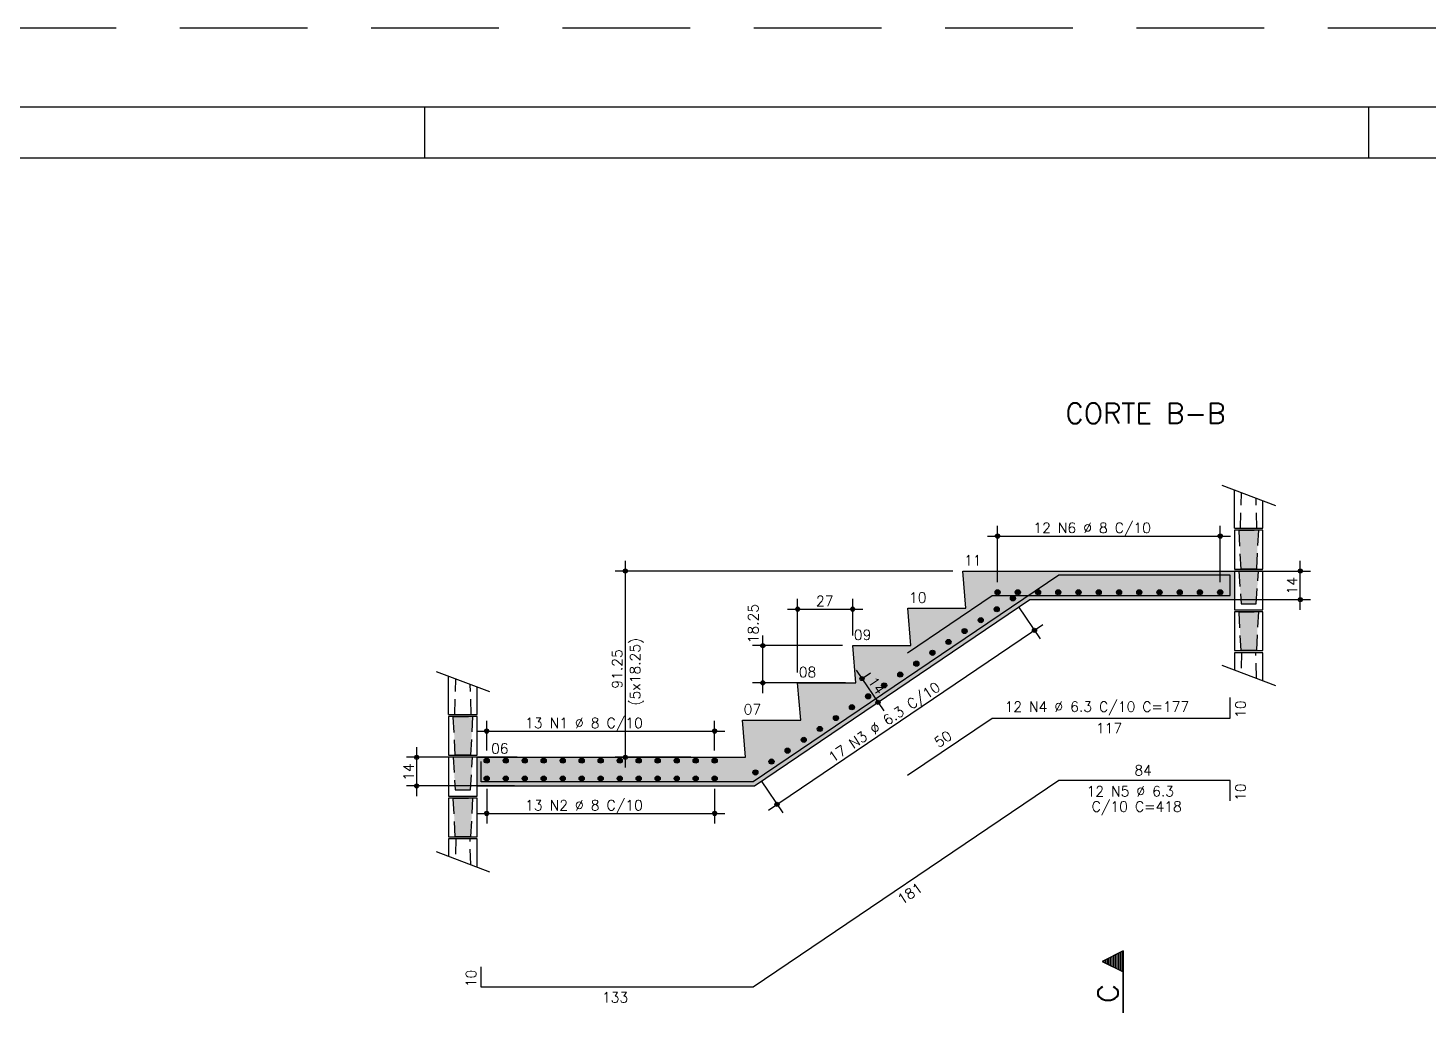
# Model space of a CAD drawing. Extents: x -2 to 86, y -1.5 to 60.9.
# Drawn here: x 39.23 to 66.66, y 41.47 to 60.95 of the extents above; entities that cross this region are included whole.
import ezdxf

# ---------------------------------------------------------------- set-up
doc = ezdxf.new("R2010")
doc.units = 0
doc.header["$MEASUREMENT"] = 0
doc.linetypes.add('ESTILO_TQS_0001', pattern=[0.45, 0.3, -0.15])
doc.linetypes.add('HIDDEN', pattern=[0.375, 0.25, -0.125])
doc.layers.get('0').update_dxf_attribs({"linetype": 'CONTINUOUS'})
doc.layers.get('Defpoints').update_dxf_attribs({"linetype": 'CONTINUOUS'})
for name, color, linetype in [('ARQ_FOLHA', 7, 'CONTINUOUS'), ('PENA_01', 1, 'CONTINUOUS'), ('PENA_02', 2, 'CONTINUOUS'), ('PENA_03', 3, 'CONTINUOUS'), ('PENA_04', 4, 'CONTINUOUS'), ('PENA_05', 5, 'CONTINUOUS'), ('PENA_10', 253, 'CONTINUOUS'), ('PENA_11', 252, 'CONTINUOUS')]:
    doc.layers.add(name, color=color, linetype=linetype)
doc.styles.get("Standard").update_dxf_attribs({"font": 'ROMANS.SHX'})

# ---------------------------------------------------------------- blocks, each defined once
blk = doc.blocks.new('FOLHA A1 - 841 X 594')
at = {"layer": 'ARQ_FOLHA', "color": 1}
for p, q in [((-370, 584), (-370, 594)), ((-185, 584), (-185, 594))]:
    blk.add_line(p, q, dxfattribs=at)
for points in [[(-841, 0), (0, 0), (0, 594), (-841, 594)], [(-816, 10), (-10, 10), (-10, 584), (-816, 584)]]:
    blk.add_lwpolyline(points, close=True, dxfattribs=at)
at = {"layer": 'Defpoints', "color": 8, "linetype": 'HIDDEN', "ltscale": 100}
blk.add_lwpolyline([(-860.5, 609.5), (-860.5, -15.5), (19.5, -15.5), (19.5, 609.5)], close=True, dxfattribs=at)
blk = doc.blocks.new('*U24')
blk.add_blockref('FOLHA A1 - 841 X 594', (0, 0))

msp = doc.modelspace()

# ---------------------------------------------------------------- linework, layer by layer
at = {"layer": 'PENA_01', "linetype": 'Continuous'}
for p, q in [((58.229, 50.093), (58.229, 51.194)), ((62.592, 50.093), (62.592, 51.194)), ((58.029, 50.994), (62.792, 50.994)), ((50.934, 46.458), (50.934, 50.508)), ((64.162, 49.548), (64.162, 50.508)), ((57.35, 50.308), (50.734, 50.308)), ((62.48, 50.308), (64.362, 50.308)), ((54.31, 48.318), (54.31, 49.761)), ((55.39, 49.048), (55.39, 49.761)), ((62.451, 49.748), (64.362, 49.748)), ((54.11, 49.561), (55.59, 49.561)), ((58.641, 49.606), (59.064, 48.981)), ((53.74, 45.624), (59.117, 49.258)), ((55.19, 48.848), (53.428, 48.848)), ((53.628, 47.918), (53.628, 49.048)), ((55.46, 48.366), (55.998, 47.571)), ((55.616, 48.23), (55.738, 48.312)), ((55.25, 48.118), (53.428, 48.118)), ((55.954, 47.783), (56.051, 47.848)), ((48.216, 46.793), (48.216, 47.371)), ((52.684, 46.793), (52.684, 47.371)), ((48.016, 47.171), (52.884, 47.171)), ((48.811, 46.658), (46.646, 46.658)), ((46.846, 45.898), (46.846, 46.858)), ((52.22, 46.658), (50.734, 46.658)), ((48.761, 46.098), (46.646, 46.098)), ((53.595, 46.196), (54.018, 45.57)), ((48.216, 46.043), (48.216, 45.358)), ((52.684, 46.043), (52.684, 45.358)), ((48.016, 45.558), (52.884, 45.558))]:
    msp.add_line(p, q, dxfattribs=at)
for points in [[(62.87, 51.148), (62.87, 51.897)], [(62.87, 51.148), (63.43, 51.148), (63.43, 51.687)], [(63.43, 51.108), (62.87, 51.108), (62.87, 50.348), (63.43, 50.348), (63.43, 51.108)], [(63.43, 50.308), (62.87, 50.308), (62.87, 49.548), (63.43, 49.548), (63.43, 50.308)], [(63.43, 49.508), (62.87, 49.508), (62.87, 48.748), (63.43, 48.748), (63.43, 49.508)], [(63.43, 48.158), (63.43, 48.708), (62.87, 48.708), (62.87, 48.369)], [(47.47, 47.498), (47.47, 48.247)], [(47.47, 47.498), (48.03, 47.498), (48.03, 48.037)], [(48.03, 47.458), (47.47, 47.458), (47.47, 46.698), (48.03, 46.698), (48.03, 47.458)], [(48.03, 46.658), (47.47, 46.658), (47.47, 45.898), (48.03, 45.898), (48.03, 46.658)], [(48.03, 45.858), (47.47, 45.858), (47.47, 45.098), (48.03, 45.098), (48.03, 45.858)], [(48.03, 44.508), (48.03, 45.058), (47.47, 45.058), (47.47, 44.719)]]:
    msp.add_lwpolyline(points, dxfattribs=at)
at = {"layer": 'PENA_02', "linetype": 'Continuous'}
for p, q in [((62.627, 51.989), (63.674, 51.595)), ((47.227, 48.339), (48.274, 47.945)), ((62.627, 48.461), (63.674, 48.067)), ((47.227, 44.811), (48.274, 44.417))]:
    msp.add_line(p, q, dxfattribs=at)
at = {"layer": 'PENA_02', "linetype": 'ESTILO_TQS_0001'}
for points in [[(62.99, 51.148), (63.009, 51.845)], [(62.99, 51.148), (63.31, 51.148), (63.295, 51.738)], [(63.3, 50.348), (63, 50.348), (62.96, 51.108), (63.34, 51.108), (63.3, 50.348)], [(63, 49.668), (63.3, 49.668), (63.34, 50.308), (62.96, 50.308), (63, 49.668)], [(63.3, 48.748), (63, 48.748), (62.96, 49.508), (63.34, 49.508), (63.3, 48.748)], [(63.303, 48.206), (63.29, 48.708), (63.01, 48.708), (63, 48.32)], [(47.59, 47.498), (47.609, 48.195)], [(47.59, 47.498), (47.91, 47.498), (47.895, 48.088)], [(47.9, 46.698), (47.6, 46.698), (47.56, 47.458), (47.94, 47.458), (47.9, 46.698)], [(47.6, 46.018), (47.9, 46.018), (47.94, 46.658), (47.56, 46.658), (47.6, 46.018)], [(47.9, 45.098), (47.6, 45.098), (47.56, 45.858), (47.94, 45.858), (47.9, 45.098)], [(47.903, 44.556), (47.89, 45.058), (47.61, 45.058), (47.6, 44.67)]]:
    msp.add_lwpolyline(points, dxfattribs=at)
at = {"layer": 'PENA_02', "linetype": 'Continuous'}
for centre, radius in [((58.229, 50.994), 0.0416), ((62.592, 50.994), 0.0416), ((58.229, 50.994), 0.0208), ((62.592, 50.994), 0.0208), ((50.934, 50.308), 0.04), ((50.934, 50.308), 0.02), ((64.162, 50.308), 0.04), ((64.162, 50.308), 0.02), ((64.162, 49.748), 0.04), ((64.162, 49.748), 0.02), ((54.31, 49.561), 0.04), ((54.31, 49.561), 0.02), ((55.39, 49.561), 0.04), ((55.39, 49.561), 0.02), ((58.952, 49.146), 0.0416), ((58.952, 49.146), 0.0208), ((53.628, 48.848), 0.04), ((53.628, 48.848), 0.02), ((53.628, 48.118), 0.04), ((53.628, 48.118), 0.02), ((55.572, 48.2), 0.04), ((55.572, 48.2), 0.02), ((55.886, 47.736), 0.04), ((55.886, 47.736), 0.02), ((48.216, 47.171), 0.0416), ((52.684, 47.171), 0.0416), ((48.216, 47.171), 0.0208), ((52.684, 47.171), 0.0208), ((46.846, 46.658), 0.04), ((46.846, 46.658), 0.02), ((50.934, 46.658), 0.04), ((50.934, 46.658), 0.02), ((46.846, 46.098), 0.04), ((46.846, 46.098), 0.02), ((48.216, 45.558), 0.0416), ((48.216, 45.558), 0.0208), ((52.684, 45.558), 0.0416), ((52.684, 45.558), 0.0208), ((53.906, 45.736), 0.0416), ((53.906, 45.736), 0.0208)]:
    msp.add_circle(centre, radius, dxfattribs=at)
at = {"layer": 'PENA_03', "linetype": 'Continuous'}
for p, q in [((57.61, 49.578), (57.55, 50.308)), ((57.55, 50.308), (62.87, 50.308)), ((57.55, 50.308), (57.55, 50.308)), ((62.28, 50.308), (62.28, 50.308)), ((58.229, 49.893), (58.229, 49.893)), ((58.529, 49.772), (58.529, 49.772)), ((62.251, 49.748), (62.251, 49.748)), ((62.592, 49.893), (62.592, 49.893)), ((56.53, 48.848), (56.47, 49.578)), ((56.47, 49.578), (57.61, 49.578)), ((55.45, 48.118), (55.39, 48.848)), ((55.39, 48.848), (56.53, 48.848)), ((55.39, 48.848), (55.39, 48.848)), ((55.39, 48.848), (55.39, 48.848)), ((54.37, 47.388), (54.31, 48.118)), ((54.31, 48.118), (55.45, 48.118)), ((54.31, 48.118), (54.31, 48.118)), ((55.45, 48.118), (55.45, 48.118)), ((55.45, 48.118), (55.45, 48.118)), ((55.788, 47.671), (55.788, 47.671)), ((53.29, 46.658), (53.23, 47.388)), ((53.23, 47.388), (54.37, 47.388)), ((48.03, 46.658), (53.29, 46.658)), ((48.03, 46.098), (48.03, 46.658)), ((48.03, 46.17), (48.03, 46.658)), ((49.011, 46.658), (49.011, 46.658)), ((52.42, 46.658), (52.42, 46.658)), ((48.216, 46.593), (48.216, 46.593)), ((52.684, 46.593), (52.684, 46.593)), ((48.216, 46.243), (48.216, 46.243)), ((48.961, 46.098), (48.961, 46.098)), ((52.684, 46.243), (52.684, 46.243)), ((53.483, 46.361), (53.483, 46.361))]:
    msp.add_line(p, q, dxfattribs=at)
for points in [[(48.03, 46.098), (53.462, 46.098), (58.862, 49.748), (62.87, 49.748)], [(60.691, 42.863), (60.282, 42.658), (60.691, 42.454), (60.691, 42.863)]]:
    msp.add_lwpolyline(points, dxfattribs=at)
for centre in [(58.229, 49.893), (58.625, 49.893), (59.022, 49.893), (59.419, 49.893), (59.815, 49.893), (60.212, 49.893), (60.609, 49.893), (61.005, 49.893), (61.402, 49.893), (61.799, 49.893), (62.195, 49.893), (62.592, 49.893), (58.529, 49.772), (57.898, 49.346), (58.213, 49.559), (57.583, 49.132), (57.267, 48.919), (56.952, 48.706), (56.321, 48.28), (56.637, 48.493), (56.006, 48.067), (55.691, 47.853), (55.06, 47.427), (55.375, 47.64), (54.745, 47.214), (54.429, 47.001), (54.114, 46.788), (48.216, 46.593), (48.589, 46.593), (48.961, 46.593), (49.333, 46.593), (49.706, 46.593), (50.078, 46.593), (50.45, 46.593), (50.823, 46.593), (51.195, 46.593), (51.567, 46.593), (51.94, 46.593), (52.312, 46.593), (52.684, 46.593), (53.483, 46.361), (53.798, 46.575), (48.216, 46.243), (48.589, 46.243), (48.961, 46.243), (49.333, 46.243), (49.706, 46.243), (50.078, 46.243), (50.45, 46.243), (50.823, 46.243), (51.195, 46.243), (51.567, 46.243), (51.94, 46.243), (52.312, 46.243), (52.684, 46.243)]:
    msp.add_circle(centre, 0.05, dxfattribs=at)
for points in [[(58.279, 49.893), (58.237, 49.942), (58.204, 49.936)], [(58.279, 49.893), (58.267, 49.925), (58.237, 49.942)], [(58.675, 49.893), (58.634, 49.942), (58.6, 49.936)], [(58.675, 49.893), (58.664, 49.925), (58.634, 49.942)], [(59.072, 49.893), (59.031, 49.942), (58.997, 49.936)], [(59.072, 49.893), (59.06, 49.925), (59.031, 49.942)], [(59.469, 49.893), (59.427, 49.942), (59.394, 49.936)], [(59.469, 49.893), (59.457, 49.925), (59.427, 49.942)], [(59.865, 49.893), (59.824, 49.942), (59.79, 49.936)], [(59.865, 49.893), (59.854, 49.925), (59.824, 49.942)], [(60.262, 49.893), (60.221, 49.942), (60.187, 49.936)], [(60.262, 49.893), (60.25, 49.925), (60.221, 49.942)], [(60.659, 49.893), (60.617, 49.942), (60.584, 49.936)], [(60.659, 49.893), (60.647, 49.925), (60.617, 49.942)], [(61.055, 49.893), (61.014, 49.942), (60.98, 49.936)], [(61.055, 49.893), (61.044, 49.925), (61.014, 49.942)], [(61.452, 49.893), (61.411, 49.942), (61.377, 49.936)], [(61.452, 49.893), (61.44, 49.925), (61.411, 49.942)], [(61.849, 49.893), (61.807, 49.942), (61.774, 49.936)], [(61.849, 49.893), (61.837, 49.925), (61.807, 49.942)], [(62.245, 49.893), (62.204, 49.942), (62.17, 49.936)], [(62.245, 49.893), (62.234, 49.925), (62.204, 49.942)], [(62.642, 49.893), (62.601, 49.942), (62.567, 49.936)], [(62.642, 49.893), (62.63, 49.925), (62.601, 49.942)], [(58.279, 49.893), (58.204, 49.936), (58.182, 49.91)], [(58.279, 49.893), (58.182, 49.91), (58.182, 49.876)], [(58.279, 49.893), (58.182, 49.876), (58.204, 49.85)], [(58.279, 49.893), (58.204, 49.85), (58.237, 49.844)], [(58.279, 49.893), (58.237, 49.844), (58.267, 49.861)], [(58.279, 49.893), (58.267, 49.861), (58.279, 49.893)], [(58.579, 49.772), (58.504, 49.815), (58.482, 49.789)], [(58.579, 49.772), (58.482, 49.789), (58.482, 49.755)], [(58.579, 49.772), (58.482, 49.755), (58.504, 49.729)], [(58.579, 49.772), (58.537, 49.821), (58.504, 49.815)], [(58.579, 49.772), (58.504, 49.729), (58.537, 49.723)], [(58.579, 49.772), (58.567, 49.804), (58.537, 49.821)], [(58.579, 49.772), (58.537, 49.723), (58.567, 49.74)], [(58.579, 49.772), (58.567, 49.74), (58.579, 49.772)], [(58.675, 49.893), (58.6, 49.936), (58.578, 49.91)], [(58.675, 49.893), (58.578, 49.91), (58.578, 49.876)], [(58.675, 49.893), (58.578, 49.876), (58.6, 49.85)], [(58.675, 49.893), (58.6, 49.85), (58.634, 49.844)], [(58.675, 49.893), (58.634, 49.844), (58.664, 49.861)], [(58.675, 49.893), (58.664, 49.861), (58.675, 49.893)], [(59.072, 49.893), (58.997, 49.936), (58.975, 49.91)], [(59.072, 49.893), (58.975, 49.91), (58.975, 49.876)], [(59.072, 49.893), (58.975, 49.876), (58.997, 49.85)], [(59.072, 49.893), (58.997, 49.85), (59.031, 49.844)], [(59.072, 49.893), (59.031, 49.844), (59.06, 49.861)], [(59.072, 49.893), (59.06, 49.861), (59.072, 49.893)], [(59.469, 49.893), (59.394, 49.936), (59.372, 49.91)], [(59.469, 49.893), (59.372, 49.91), (59.372, 49.876)], [(59.469, 49.893), (59.372, 49.876), (59.394, 49.85)], [(59.469, 49.893), (59.394, 49.85), (59.427, 49.844)], [(59.469, 49.893), (59.427, 49.844), (59.457, 49.861)], [(59.469, 49.893), (59.457, 49.861), (59.469, 49.893)], [(59.865, 49.893), (59.79, 49.936), (59.768, 49.91)], [(59.865, 49.893), (59.768, 49.91), (59.768, 49.876)], [(59.865, 49.893), (59.768, 49.876), (59.79, 49.85)], [(59.865, 49.893), (59.79, 49.85), (59.824, 49.844)], [(59.865, 49.893), (59.824, 49.844), (59.854, 49.861)], [(59.865, 49.893), (59.854, 49.861), (59.865, 49.893)], [(60.262, 49.893), (60.187, 49.936), (60.165, 49.91)], [(60.262, 49.893), (60.165, 49.91), (60.165, 49.876)], [(60.262, 49.893), (60.165, 49.876), (60.187, 49.85)], [(60.262, 49.893), (60.187, 49.85), (60.221, 49.844)], [(60.262, 49.893), (60.221, 49.844), (60.25, 49.861)], [(60.262, 49.893), (60.25, 49.861), (60.262, 49.893)], [(60.659, 49.893), (60.584, 49.936), (60.562, 49.91)], [(60.659, 49.893), (60.562, 49.91), (60.562, 49.876)], [(60.659, 49.893), (60.562, 49.876), (60.584, 49.85)], [(60.659, 49.893), (60.584, 49.85), (60.617, 49.844)], [(60.659, 49.893), (60.617, 49.844), (60.647, 49.861)], [(60.659, 49.893), (60.647, 49.861), (60.659, 49.893)], [(61.055, 49.893), (60.98, 49.936), (60.958, 49.91)], [(61.055, 49.893), (60.958, 49.91), (60.958, 49.876)], [(61.055, 49.893), (60.958, 49.876), (60.98, 49.85)], [(61.055, 49.893), (60.98, 49.85), (61.014, 49.844)], [(61.055, 49.893), (61.014, 49.844), (61.044, 49.861)], [(61.055, 49.893), (61.044, 49.861), (61.055, 49.893)], [(61.452, 49.893), (61.377, 49.936), (61.355, 49.91)], [(61.452, 49.893), (61.355, 49.91), (61.355, 49.876)], [(61.452, 49.893), (61.355, 49.876), (61.377, 49.85)], [(61.452, 49.893), (61.377, 49.85), (61.411, 49.844)], [(61.452, 49.893), (61.411, 49.844), (61.44, 49.861)], [(61.452, 49.893), (61.44, 49.861), (61.452, 49.893)], [(61.849, 49.893), (61.774, 49.936), (61.752, 49.91)], [(61.849, 49.893), (61.752, 49.91), (61.752, 49.876)], [(61.849, 49.893), (61.752, 49.876), (61.774, 49.85)], [(61.849, 49.893), (61.774, 49.85), (61.807, 49.844)], [(61.849, 49.893), (61.807, 49.844), (61.837, 49.861)], [(61.849, 49.893), (61.837, 49.861), (61.849, 49.893)], [(62.245, 49.893), (62.17, 49.936), (62.148, 49.91)], [(62.245, 49.893), (62.148, 49.91), (62.148, 49.876)], [(62.245, 49.893), (62.148, 49.876), (62.17, 49.85)], [(62.245, 49.893), (62.17, 49.85), (62.204, 49.844)], [(62.245, 49.893), (62.204, 49.844), (62.234, 49.861)], [(62.245, 49.893), (62.234, 49.861), (62.245, 49.893)], [(62.642, 49.893), (62.567, 49.936), (62.545, 49.91)], [(62.642, 49.893), (62.545, 49.91), (62.545, 49.876)], [(62.642, 49.893), (62.545, 49.876), (62.567, 49.85)], [(62.642, 49.893), (62.567, 49.85), (62.601, 49.844)], [(62.642, 49.893), (62.601, 49.844), (62.63, 49.861)], [(62.642, 49.893), (62.63, 49.861), (62.642, 49.893)], [(57.948, 49.346), (57.873, 49.389), (57.851, 49.363)], [(57.948, 49.346), (57.907, 49.395), (57.873, 49.389)], [(57.948, 49.346), (57.936, 49.378), (57.907, 49.395)], [(58.263, 49.559), (58.188, 49.602), (58.166, 49.576)], [(58.263, 49.559), (58.166, 49.576), (58.166, 49.542)], [(58.263, 49.559), (58.166, 49.542), (58.188, 49.515)], [(58.263, 49.559), (58.222, 49.608), (58.188, 49.602)], [(58.263, 49.559), (58.188, 49.515), (58.222, 49.509)], [(58.263, 49.559), (58.252, 49.591), (58.222, 49.608)], [(58.263, 49.559), (58.222, 49.509), (58.252, 49.527)], [(58.263, 49.559), (58.252, 49.527), (58.263, 49.559)], [(57.633, 49.132), (57.558, 49.176), (57.536, 49.15)], [(57.633, 49.132), (57.536, 49.15), (57.536, 49.115)], [(57.633, 49.132), (57.536, 49.115), (57.558, 49.089)], [(57.633, 49.132), (57.591, 49.182), (57.558, 49.176)], [(57.633, 49.132), (57.558, 49.089), (57.591, 49.083)], [(57.633, 49.132), (57.621, 49.165), (57.591, 49.182)], [(57.633, 49.132), (57.591, 49.083), (57.621, 49.1)], [(57.633, 49.132), (57.621, 49.1), (57.633, 49.132)], [(57.948, 49.346), (57.851, 49.363), (57.851, 49.328)], [(57.948, 49.346), (57.851, 49.328), (57.873, 49.302)], [(57.948, 49.346), (57.873, 49.302), (57.907, 49.296)], [(57.948, 49.346), (57.907, 49.296), (57.936, 49.313)], [(57.948, 49.346), (57.936, 49.313), (57.948, 49.346)], [(57.317, 48.919), (57.242, 48.963), (57.22, 48.936)], [(57.317, 48.919), (57.22, 48.936), (57.22, 48.902)], [(57.317, 48.919), (57.22, 48.902), (57.242, 48.876)], [(57.317, 48.919), (57.276, 48.968), (57.242, 48.963)], [(57.317, 48.919), (57.242, 48.876), (57.276, 48.87)], [(57.317, 48.919), (57.306, 48.951), (57.276, 48.968)], [(57.317, 48.919), (57.276, 48.87), (57.306, 48.887)], [(57.317, 48.919), (57.306, 48.887), (57.317, 48.919)], [(57.002, 48.706), (56.927, 48.749), (56.905, 48.723)], [(57.002, 48.706), (56.905, 48.723), (56.905, 48.689)], [(57.002, 48.706), (56.905, 48.689), (56.927, 48.663)], [(57.002, 48.706), (56.961, 48.755), (56.927, 48.749)], [(57.002, 48.706), (56.927, 48.663), (56.961, 48.657)], [(57.002, 48.706), (56.99, 48.738), (56.961, 48.755)], [(57.002, 48.706), (56.961, 48.657), (56.99, 48.674)], [(57.002, 48.706), (56.99, 48.674), (57.002, 48.706)], [(56.371, 48.28), (56.296, 48.323), (56.274, 48.297)], [(56.371, 48.28), (56.274, 48.297), (56.274, 48.263)], [(56.371, 48.28), (56.33, 48.329), (56.296, 48.323)], [(56.371, 48.28), (56.36, 48.312), (56.33, 48.329)], [(56.687, 48.493), (56.612, 48.536), (56.59, 48.51)], [(56.687, 48.493), (56.59, 48.51), (56.59, 48.476)], [(56.687, 48.493), (56.59, 48.476), (56.612, 48.45)], [(56.687, 48.493), (56.645, 48.542), (56.612, 48.536)], [(56.687, 48.493), (56.612, 48.45), (56.645, 48.444)], [(56.687, 48.493), (56.675, 48.525), (56.645, 48.542)], [(56.687, 48.493), (56.645, 48.444), (56.675, 48.461)], [(56.687, 48.493), (56.675, 48.461), (56.687, 48.493)], [(56.056, 48.067), (55.981, 48.11), (55.959, 48.084)], [(56.056, 48.067), (55.959, 48.084), (55.959, 48.05)], [(56.056, 48.067), (55.959, 48.05), (55.981, 48.023)], [(56.056, 48.067), (56.015, 48.116), (55.981, 48.11)], [(56.056, 48.067), (55.981, 48.023), (56.015, 48.017)], [(56.056, 48.067), (56.044, 48.099), (56.015, 48.116)], [(56.056, 48.067), (56.015, 48.017), (56.044, 48.034)], [(56.056, 48.067), (56.044, 48.034), (56.056, 48.067)], [(56.371, 48.28), (56.274, 48.263), (56.296, 48.236)], [(56.371, 48.28), (56.296, 48.236), (56.33, 48.231)], [(56.371, 48.28), (56.33, 48.231), (56.36, 48.248)], [(56.371, 48.28), (56.36, 48.248), (56.371, 48.28)], [(55.741, 47.853), (55.666, 47.897), (55.644, 47.871)], [(55.741, 47.853), (55.644, 47.871), (55.644, 47.836)], [(55.741, 47.853), (55.644, 47.836), (55.666, 47.81)], [(55.741, 47.853), (55.699, 47.903), (55.666, 47.897)], [(55.741, 47.853), (55.666, 47.81), (55.699, 47.804)], [(55.741, 47.853), (55.729, 47.886), (55.699, 47.903)], [(55.741, 47.853), (55.699, 47.804), (55.729, 47.821)], [(55.741, 47.853), (55.729, 47.821), (55.741, 47.853)], [(55.11, 47.427), (55.035, 47.47), (55.013, 47.444)], [(55.11, 47.427), (55.069, 47.476), (55.035, 47.47)], [(55.11, 47.427), (55.098, 47.459), (55.069, 47.476)], [(55.425, 47.64), (55.35, 47.684), (55.328, 47.657)], [(55.425, 47.64), (55.328, 47.657), (55.328, 47.623)], [(55.425, 47.64), (55.328, 47.623), (55.35, 47.597)], [(55.425, 47.64), (55.384, 47.69), (55.35, 47.684)], [(55.425, 47.64), (55.35, 47.597), (55.384, 47.591)], [(55.425, 47.64), (55.414, 47.672), (55.384, 47.69)], [(55.425, 47.64), (55.384, 47.591), (55.414, 47.608)], [(55.425, 47.64), (55.414, 47.608), (55.425, 47.64)], [(54.795, 47.214), (54.72, 47.257), (54.698, 47.231)], [(54.795, 47.214), (54.698, 47.231), (54.698, 47.197)], [(54.795, 47.214), (54.698, 47.197), (54.72, 47.171)], [(54.795, 47.214), (54.753, 47.263), (54.72, 47.257)], [(54.795, 47.214), (54.72, 47.171), (54.753, 47.165)], [(54.795, 47.214), (54.783, 47.246), (54.753, 47.263)], [(54.795, 47.214), (54.753, 47.165), (54.783, 47.182)], [(54.795, 47.214), (54.783, 47.182), (54.795, 47.214)], [(55.11, 47.427), (55.013, 47.444), (55.013, 47.41)], [(55.11, 47.427), (55.013, 47.41), (55.035, 47.384)], [(55.11, 47.427), (55.035, 47.384), (55.069, 47.378)], [(55.11, 47.427), (55.069, 47.378), (55.098, 47.395)], [(55.11, 47.427), (55.098, 47.395), (55.11, 47.427)], [(54.479, 47.001), (54.404, 47.044), (54.382, 47.018)], [(54.479, 47.001), (54.382, 47.018), (54.382, 46.984)], [(54.479, 47.001), (54.382, 46.984), (54.404, 46.958)], [(54.479, 47.001), (54.438, 47.05), (54.404, 47.044)], [(54.479, 47.001), (54.404, 46.958), (54.438, 46.952)], [(54.479, 47.001), (54.467, 47.033), (54.438, 47.05)], [(54.479, 47.001), (54.438, 46.952), (54.467, 46.969)], [(54.479, 47.001), (54.467, 46.969), (54.479, 47.001)], [(54.164, 46.788), (54.089, 46.831), (54.067, 46.805)], [(54.164, 46.788), (54.067, 46.805), (54.067, 46.771)], [(54.164, 46.788), (54.067, 46.771), (54.089, 46.744)], [(54.164, 46.788), (54.123, 46.837), (54.089, 46.831)], [(54.164, 46.788), (54.089, 46.744), (54.123, 46.738)], [(54.164, 46.788), (54.152, 46.82), (54.123, 46.837)], [(54.164, 46.788), (54.123, 46.738), (54.152, 46.756)], [(54.164, 46.788), (54.152, 46.756), (54.164, 46.788)], [(48.266, 46.593), (48.191, 46.636), (48.169, 46.61)], [(48.266, 46.593), (48.169, 46.61), (48.169, 46.576)], [(48.266, 46.593), (48.169, 46.576), (48.191, 46.55)], [(48.266, 46.593), (48.225, 46.642), (48.191, 46.636)], [(48.266, 46.593), (48.191, 46.55), (48.225, 46.544)], [(48.266, 46.593), (48.255, 46.625), (48.225, 46.642)], [(48.266, 46.593), (48.225, 46.544), (48.255, 46.561)], [(48.266, 46.593), (48.255, 46.561), (48.266, 46.593)], [(48.639, 46.593), (48.564, 46.636), (48.542, 46.61)], [(48.639, 46.593), (48.542, 46.61), (48.542, 46.576)], [(48.639, 46.593), (48.542, 46.576), (48.564, 46.55)], [(48.639, 46.593), (48.597, 46.642), (48.564, 46.636)], [(48.639, 46.593), (48.564, 46.55), (48.597, 46.544)], [(48.639, 46.593), (48.627, 46.625), (48.597, 46.642)], [(48.639, 46.593), (48.597, 46.544), (48.627, 46.561)], [(48.639, 46.593), (48.627, 46.561), (48.639, 46.593)], [(49.011, 46.593), (48.936, 46.636), (48.914, 46.61)], [(49.011, 46.593), (48.914, 46.61), (48.914, 46.576)], [(49.011, 46.593), (48.914, 46.576), (48.936, 46.55)], [(49.011, 46.593), (48.97, 46.642), (48.936, 46.636)], [(49.011, 46.593), (48.936, 46.55), (48.97, 46.544)], [(49.011, 46.593), (48.999, 46.625), (48.97, 46.642)], [(49.011, 46.593), (48.97, 46.544), (48.999, 46.561)], [(49.011, 46.593), (48.999, 46.561), (49.011, 46.593)], [(49.383, 46.593), (49.308, 46.636), (49.286, 46.61)], [(49.383, 46.593), (49.286, 46.61), (49.286, 46.576)], [(49.383, 46.593), (49.286, 46.576), (49.308, 46.55)], [(49.383, 46.593), (49.342, 46.642), (49.308, 46.636)], [(49.383, 46.593), (49.308, 46.55), (49.342, 46.544)], [(49.383, 46.593), (49.372, 46.625), (49.342, 46.642)], [(49.383, 46.593), (49.342, 46.544), (49.372, 46.561)], [(49.383, 46.593), (49.372, 46.561), (49.383, 46.593)], [(49.756, 46.593), (49.681, 46.636), (49.659, 46.61)], [(49.756, 46.593), (49.659, 46.61), (49.659, 46.576)], [(49.756, 46.593), (49.659, 46.576), (49.681, 46.55)], [(49.756, 46.593), (49.714, 46.642), (49.681, 46.636)], [(49.756, 46.593), (49.681, 46.55), (49.714, 46.544)], [(49.756, 46.593), (49.744, 46.625), (49.714, 46.642)], [(49.756, 46.593), (49.714, 46.544), (49.744, 46.561)], [(49.756, 46.593), (49.744, 46.561), (49.756, 46.593)], [(50.128, 46.593), (50.053, 46.636), (50.031, 46.61)], [(50.128, 46.593), (50.031, 46.61), (50.031, 46.576)], [(50.128, 46.593), (50.031, 46.576), (50.053, 46.55)], [(50.128, 46.593), (50.087, 46.642), (50.053, 46.636)], [(50.128, 46.593), (50.053, 46.55), (50.087, 46.544)], [(50.128, 46.593), (50.116, 46.625), (50.087, 46.642)], [(50.128, 46.593), (50.087, 46.544), (50.116, 46.561)], [(50.128, 46.593), (50.116, 46.561), (50.128, 46.593)], [(50.5, 46.593), (50.425, 46.636), (50.403, 46.61)], [(50.5, 46.593), (50.403, 46.61), (50.403, 46.576)], [(50.5, 46.593), (50.403, 46.576), (50.425, 46.55)], [(50.5, 46.593), (50.459, 46.642), (50.425, 46.636)], [(50.5, 46.593), (50.425, 46.55), (50.459, 46.544)], [(50.5, 46.593), (50.489, 46.625), (50.459, 46.642)], [(50.5, 46.593), (50.459, 46.544), (50.489, 46.561)], [(50.5, 46.593), (50.489, 46.561), (50.5, 46.593)], [(50.873, 46.593), (50.798, 46.636), (50.776, 46.61)], [(50.873, 46.593), (50.776, 46.61), (50.776, 46.576)], [(50.873, 46.593), (50.776, 46.576), (50.798, 46.55)], [(50.873, 46.593), (50.831, 46.642), (50.798, 46.636)], [(50.873, 46.593), (50.798, 46.55), (50.831, 46.544)], [(50.873, 46.593), (50.861, 46.625), (50.831, 46.642)], [(50.873, 46.593), (50.831, 46.544), (50.861, 46.561)], [(50.873, 46.593), (50.861, 46.561), (50.873, 46.593)], [(51.245, 46.593), (51.17, 46.636), (51.148, 46.61)], [(51.245, 46.593), (51.148, 46.61), (51.148, 46.576)], [(51.245, 46.593), (51.148, 46.576), (51.17, 46.55)], [(51.245, 46.593), (51.204, 46.642), (51.17, 46.636)], [(51.245, 46.593), (51.17, 46.55), (51.204, 46.544)], [(51.245, 46.593), (51.233, 46.625), (51.204, 46.642)], [(51.245, 46.593), (51.204, 46.544), (51.233, 46.561)], [(51.245, 46.593), (51.233, 46.561), (51.245, 46.593)], [(51.617, 46.593), (51.542, 46.636), (51.52, 46.61)], [(51.617, 46.593), (51.52, 46.61), (51.52, 46.576)], [(51.617, 46.593), (51.52, 46.576), (51.542, 46.55)], [(51.617, 46.593), (51.576, 46.642), (51.542, 46.636)], [(51.617, 46.593), (51.542, 46.55), (51.576, 46.544)], [(51.617, 46.593), (51.606, 46.625), (51.576, 46.642)], [(51.617, 46.593), (51.576, 46.544), (51.606, 46.561)], [(51.617, 46.593), (51.606, 46.561), (51.617, 46.593)], [(51.99, 46.593), (51.915, 46.636), (51.893, 46.61)], [(51.99, 46.593), (51.893, 46.61), (51.893, 46.576)], [(51.99, 46.593), (51.893, 46.576), (51.915, 46.55)], [(51.99, 46.593), (51.948, 46.642), (51.915, 46.636)], [(51.99, 46.593), (51.915, 46.55), (51.948, 46.544)], [(51.99, 46.593), (51.978, 46.625), (51.948, 46.642)], [(51.99, 46.593), (51.948, 46.544), (51.978, 46.561)], [(51.99, 46.593), (51.978, 46.561), (51.99, 46.593)], [(52.362, 46.593), (52.287, 46.636), (52.265, 46.61)], [(52.362, 46.593), (52.265, 46.61), (52.265, 46.576)], [(52.362, 46.593), (52.265, 46.576), (52.287, 46.55)], [(52.362, 46.593), (52.32, 46.642), (52.287, 46.636)], [(52.362, 46.593), (52.287, 46.55), (52.32, 46.544)], [(52.362, 46.593), (52.35, 46.625), (52.32, 46.642)], [(52.362, 46.593), (52.32, 46.544), (52.35, 46.561)], [(52.362, 46.593), (52.35, 46.561), (52.362, 46.593)], [(52.734, 46.593), (52.659, 46.636), (52.637, 46.61)], [(52.734, 46.593), (52.637, 46.61), (52.637, 46.576)], [(52.734, 46.593), (52.637, 46.576), (52.659, 46.55)], [(52.734, 46.593), (52.693, 46.642), (52.659, 46.636)], [(52.734, 46.593), (52.659, 46.55), (52.693, 46.544)], [(52.734, 46.593), (52.722, 46.625), (52.693, 46.642)], [(52.734, 46.593), (52.693, 46.544), (52.722, 46.561)], [(52.734, 46.593), (52.722, 46.561), (52.734, 46.593)], [(53.533, 46.361), (53.458, 46.405), (53.436, 46.378)], [(53.533, 46.361), (53.436, 46.378), (53.436, 46.344)], [(53.533, 46.361), (53.492, 46.411), (53.458, 46.405)], [(53.533, 46.361), (53.521, 46.393), (53.492, 46.411)], [(53.848, 46.575), (53.773, 46.618), (53.751, 46.592)], [(53.848, 46.575), (53.751, 46.592), (53.751, 46.557)], [(53.848, 46.575), (53.751, 46.557), (53.773, 46.531)], [(53.848, 46.575), (53.807, 46.624), (53.773, 46.618)], [(53.848, 46.575), (53.773, 46.531), (53.807, 46.525)], [(53.848, 46.575), (53.837, 46.607), (53.807, 46.624)], [(53.848, 46.575), (53.807, 46.525), (53.837, 46.542)], [(53.848, 46.575), (53.837, 46.542), (53.848, 46.575)], [(48.266, 46.243), (48.191, 46.286), (48.169, 46.26)], [(48.266, 46.243), (48.169, 46.26), (48.169, 46.226)], [(48.266, 46.243), (48.169, 46.226), (48.191, 46.2)], [(48.266, 46.243), (48.225, 46.292), (48.191, 46.286)], [(48.266, 46.243), (48.191, 46.2), (48.225, 46.194)], [(48.266, 46.243), (48.255, 46.275), (48.225, 46.292)], [(48.266, 46.243), (48.225, 46.194), (48.255, 46.211)], [(48.266, 46.243), (48.255, 46.211), (48.266, 46.243)], [(48.639, 46.243), (48.564, 46.286), (48.542, 46.26)], [(48.639, 46.243), (48.542, 46.26), (48.542, 46.226)], [(48.639, 46.243), (48.542, 46.226), (48.564, 46.2)], [(48.639, 46.243), (48.597, 46.292), (48.564, 46.286)], [(48.639, 46.243), (48.564, 46.2), (48.597, 46.194)], [(48.639, 46.243), (48.627, 46.275), (48.597, 46.292)], [(48.639, 46.243), (48.597, 46.194), (48.627, 46.211)], [(48.639, 46.243), (48.627, 46.211), (48.639, 46.243)], [(49.011, 46.243), (48.936, 46.286), (48.914, 46.26)], [(49.011, 46.243), (48.914, 46.26), (48.914, 46.226)], [(49.011, 46.243), (48.914, 46.226), (48.936, 46.2)], [(49.011, 46.243), (48.97, 46.292), (48.936, 46.286)], [(49.011, 46.243), (48.936, 46.2), (48.97, 46.194)], [(49.011, 46.243), (48.999, 46.275), (48.97, 46.292)], [(49.011, 46.243), (48.97, 46.194), (48.999, 46.211)], [(49.011, 46.243), (48.999, 46.211), (49.011, 46.243)], [(49.383, 46.243), (49.308, 46.286), (49.286, 46.26)], [(49.383, 46.243), (49.286, 46.26), (49.286, 46.226)], [(49.383, 46.243), (49.286, 46.226), (49.308, 46.2)], [(49.383, 46.243), (49.342, 46.292), (49.308, 46.286)], [(49.383, 46.243), (49.308, 46.2), (49.342, 46.194)], [(49.383, 46.243), (49.372, 46.275), (49.342, 46.292)], [(49.383, 46.243), (49.342, 46.194), (49.372, 46.211)], [(49.383, 46.243), (49.372, 46.211), (49.383, 46.243)], [(49.756, 46.243), (49.681, 46.286), (49.659, 46.26)], [(49.756, 46.243), (49.659, 46.26), (49.659, 46.226)], [(49.756, 46.243), (49.659, 46.226), (49.681, 46.2)], [(49.756, 46.243), (49.714, 46.292), (49.681, 46.286)], [(49.756, 46.243), (49.681, 46.2), (49.714, 46.194)], [(49.756, 46.243), (49.744, 46.275), (49.714, 46.292)], [(49.756, 46.243), (49.714, 46.194), (49.744, 46.211)], [(49.756, 46.243), (49.744, 46.211), (49.756, 46.243)], [(50.128, 46.243), (50.053, 46.286), (50.031, 46.26)], [(50.128, 46.243), (50.031, 46.26), (50.031, 46.226)], [(50.128, 46.243), (50.031, 46.226), (50.053, 46.2)], [(50.128, 46.243), (50.087, 46.292), (50.053, 46.286)], [(50.128, 46.243), (50.053, 46.2), (50.087, 46.194)], [(50.128, 46.243), (50.116, 46.275), (50.087, 46.292)], [(50.128, 46.243), (50.087, 46.194), (50.116, 46.211)], [(50.128, 46.243), (50.116, 46.211), (50.128, 46.243)], [(50.5, 46.243), (50.425, 46.286), (50.403, 46.26)], [(50.5, 46.243), (50.403, 46.26), (50.403, 46.226)], [(50.5, 46.243), (50.403, 46.226), (50.425, 46.2)], [(50.5, 46.243), (50.459, 46.292), (50.425, 46.286)], [(50.5, 46.243), (50.425, 46.2), (50.459, 46.194)], [(50.5, 46.243), (50.489, 46.275), (50.459, 46.292)], [(50.5, 46.243), (50.459, 46.194), (50.489, 46.211)], [(50.5, 46.243), (50.489, 46.211), (50.5, 46.243)], [(50.873, 46.243), (50.798, 46.286), (50.776, 46.26)], [(50.873, 46.243), (50.776, 46.26), (50.776, 46.226)], [(50.873, 46.243), (50.776, 46.226), (50.798, 46.2)], [(50.873, 46.243), (50.831, 46.292), (50.798, 46.286)], [(50.873, 46.243), (50.798, 46.2), (50.831, 46.194)], [(50.873, 46.243), (50.861, 46.275), (50.831, 46.292)], [(50.873, 46.243), (50.831, 46.194), (50.861, 46.211)], [(50.873, 46.243), (50.861, 46.211), (50.873, 46.243)], [(51.245, 46.243), (51.17, 46.286), (51.148, 46.26)], [(51.245, 46.243), (51.148, 46.26), (51.148, 46.226)], [(51.245, 46.243), (51.148, 46.226), (51.17, 46.2)], [(51.245, 46.243), (51.204, 46.292), (51.17, 46.286)], [(51.245, 46.243), (51.17, 46.2), (51.204, 46.194)], [(51.245, 46.243), (51.233, 46.275), (51.204, 46.292)], [(51.245, 46.243), (51.204, 46.194), (51.233, 46.211)], [(51.245, 46.243), (51.233, 46.211), (51.245, 46.243)], [(51.617, 46.243), (51.542, 46.286), (51.52, 46.26)], [(51.617, 46.243), (51.52, 46.26), (51.52, 46.226)], [(51.617, 46.243), (51.52, 46.226), (51.542, 46.2)], [(51.617, 46.243), (51.576, 46.292), (51.542, 46.286)], [(51.617, 46.243), (51.542, 46.2), (51.576, 46.194)], [(51.617, 46.243), (51.606, 46.275), (51.576, 46.292)], [(51.617, 46.243), (51.576, 46.194), (51.606, 46.211)], [(51.617, 46.243), (51.606, 46.211), (51.617, 46.243)], [(51.99, 46.243), (51.915, 46.286), (51.893, 46.26)], [(51.99, 46.243), (51.893, 46.26), (51.893, 46.226)], [(51.99, 46.243), (51.893, 46.226), (51.915, 46.2)], [(51.99, 46.243), (51.948, 46.292), (51.915, 46.286)], [(51.99, 46.243), (51.915, 46.2), (51.948, 46.194)], [(51.99, 46.243), (51.978, 46.275), (51.948, 46.292)], [(51.99, 46.243), (51.948, 46.194), (51.978, 46.211)], [(51.99, 46.243), (51.978, 46.211), (51.99, 46.243)], [(52.362, 46.243), (52.287, 46.286), (52.265, 46.26)], [(52.362, 46.243), (52.265, 46.26), (52.265, 46.226)], [(52.362, 46.243), (52.265, 46.226), (52.287, 46.2)], [(52.362, 46.243), (52.32, 46.292), (52.287, 46.286)], [(52.362, 46.243), (52.287, 46.2), (52.32, 46.194)], [(52.362, 46.243), (52.35, 46.275), (52.32, 46.292)], [(52.362, 46.243), (52.32, 46.194), (52.35, 46.211)], [(52.362, 46.243), (52.35, 46.211), (52.362, 46.243)], [(52.734, 46.243), (52.659, 46.286), (52.637, 46.26)], [(52.734, 46.243), (52.637, 46.26), (52.637, 46.226)], [(52.734, 46.243), (52.637, 46.226), (52.659, 46.2)], [(52.734, 46.243), (52.693, 46.292), (52.659, 46.286)], [(52.734, 46.243), (52.659, 46.2), (52.693, 46.194)], [(52.734, 46.243), (52.722, 46.275), (52.693, 46.292)], [(52.734, 46.243), (52.693, 46.194), (52.722, 46.211)], [(52.734, 46.243), (52.722, 46.211), (52.734, 46.243)], [(53.533, 46.361), (53.436, 46.344), (53.458, 46.318)], [(53.533, 46.361), (53.458, 46.318), (53.492, 46.312)], [(53.533, 46.361), (53.492, 46.312), (53.521, 46.329)], [(53.533, 46.361), (53.521, 46.329), (53.533, 46.361)]]:
    msp.add_solid(points, dxfattribs=at)
at = {"layer": 'PENA_04', "linetype": 'Continuous'}
for p, q in [((59.429, 50.228), (53.437, 46.178)), ((62.79, 50.228), (59.429, 50.228)), ((62.79, 49.828), (62.79, 50.228)), ((62.79, 49.828), (62.79, 50.228)), ((56.466, 48.708), (58.123, 49.828)), ((58.123, 49.828), (62.79, 49.828)), ((48.11, 46.178), (48.11, 46.578)), ((53.437, 46.178), (48.11, 46.178)), ((60.693, 42.866), (60.278, 42.658)), ((60.691, 42.863), (60.282, 42.658)), ((60.597, 42.816), (60.597, 42.501)), ((60.629, 42.832), (60.629, 42.485)), ((60.661, 42.848), (60.661, 42.469)), ((60.691, 42.863), (60.691, 41.65)), ((60.693, 41.65), (60.693, 42.866)), ((60.278, 42.658), (60.691, 42.452)), ((60.282, 42.658), (60.691, 42.454)), ((60.31, 42.672), (60.31, 42.644)), ((60.342, 42.688), (60.342, 42.628)), ((60.374, 42.704), (60.374, 42.612)), ((60.406, 42.72), (60.406, 42.596)), ((60.438, 42.736), (60.438, 42.58)), ((60.47, 42.752), (60.47, 42.564)), ((60.502, 42.768), (60.502, 42.548)), ((60.534, 42.784), (60.534, 42.532)), ((60.565, 42.8), (60.565, 42.517))]:
    msp.add_line(p, q, dxfattribs=at)
at = {"layer": 'PENA_05', "linetype": 'Continuous'}
for p, q in [((62.79, 47.428), (62.79, 47.828)), ((56.466, 46.308), (58.123, 47.428)), ((58.123, 47.428), (62.79, 47.428)), ((59.429, 46.203), (53.437, 42.153)), ((62.79, 46.203), (59.429, 46.203)), ((62.79, 45.803), (62.79, 46.203)), ((48.11, 42.153), (48.11, 42.553)), ((53.437, 42.153), (48.11, 42.153))]:
    msp.add_line(p, q, dxfattribs=at)
at = {"layer": 'PENA_10', "linetype": 'Continuous'}
for points in [[(57.55, 50.308), (62.87, 50.308), (57.61, 49.578)], [(62.87, 50.308), (58.862, 49.748), (57.61, 49.578)], [(62.87, 50.308), (62.87, 49.748), (58.862, 49.748)], [(62.96, 50.308), (63, 49.668), (63.3, 49.668)], [(62.96, 50.308), (63.3, 49.668), (63.34, 50.308)], [(62.96, 50.308), (63.34, 50.308), (62.96, 50.308)], [(58.862, 49.748), (53.462, 46.098), (54.37, 47.388)], [(55.45, 48.118), (58.862, 49.748), (54.37, 47.388)], [(56.53, 48.848), (58.862, 49.748), (55.45, 48.118)], [(58.862, 49.748), (56.53, 48.848), (57.61, 49.578)], [(56.53, 48.848), (56.47, 49.578), (57.61, 49.578)], [(55.39, 48.848), (56.53, 48.848), (55.45, 48.118)], [(54.37, 47.388), (54.31, 48.118), (55.45, 48.118)], [(53.29, 46.658), (53.23, 47.388), (54.37, 47.388)], [(54.37, 47.388), (53.462, 46.098), (53.29, 46.658)], [(47.56, 46.658), (47.6, 46.018), (47.9, 46.018)], [(47.56, 46.658), (47.9, 46.018), (47.94, 46.658)], [(47.56, 46.658), (47.94, 46.658), (47.56, 46.658)], [(53.462, 46.098), (48.03, 46.098), (53.29, 46.658)], [(53.29, 46.658), (48.03, 46.098), (48.03, 46.658)]]:
    msp.add_solid(points, dxfattribs=at)
at = {"layer": 'PENA_11', "linetype": 'Continuous'}
for points in [[(63.3, 50.348), (63, 50.348), (62.96, 51.108)], [(63.3, 50.348), (62.96, 51.108), (63.34, 51.108)], [(63.3, 50.348), (63.34, 51.108), (63.3, 50.348)], [(63, 49.668), (63.34, 50.308), (62.96, 50.308)], [(63, 49.668), (62.96, 50.308), (63, 49.668)], [(63, 49.668), (63.3, 49.668), (63.34, 50.308)], [(63.3, 48.748), (63, 48.748), (62.96, 49.508)], [(63.3, 48.748), (62.96, 49.508), (63.34, 49.508)], [(63.3, 48.748), (63.34, 49.508), (63.3, 48.748)], [(47.9, 46.698), (47.6, 46.698), (47.56, 47.458)], [(47.9, 46.698), (47.56, 47.458), (47.94, 47.458)], [(47.9, 46.698), (47.94, 47.458), (47.9, 46.698)], [(47.6, 46.018), (47.94, 46.658), (47.56, 46.658)], [(47.6, 46.018), (47.56, 46.658), (47.6, 46.018)], [(47.6, 46.018), (47.9, 46.018), (47.94, 46.658)], [(47.9, 45.098), (47.6, 45.098), (47.56, 45.858)], [(47.9, 45.098), (47.56, 45.858), (47.94, 45.858)], [(47.9, 45.098), (47.94, 45.858), (47.9, 45.098)]]:
    msp.add_solid(points, dxfattribs=at)

# ---------------------------------------------------------------- block references
at = {"xscale": 0.09999999999999938, "yscale": 0.09999999999999938, "zscale": 0.09999999999999938}
msp.add_blockref('*U24', (84.004, 0), dxfattribs=at)

# ---------------------------------------------------------------- texts
at = {"layer": 'PENA_03', "linetype": 'Continuous'}
for s, p in [('12 N6 %%c 8 C/10', (58.93, 51.054)), ('11', (57.572, 50.418)), ('27', (54.67, 49.621)), ('10', (56.492, 49.688)), ('09', (55.412, 48.958)), ('08', (54.332, 48.228)), ('12 N4 %%c 6.3 C/10 C=177', (58.366, 47.55)), ('13 N1 %%c 8 C/10', (48.97, 47.231)), ('07', (53.252, 47.498)), ('117', (60.157, 47.128)), ('06', (48.302, 46.73)), ('84', (60.91, 46.303)), ('13 N2 %%c 8 C/10', (48.97, 45.618)), ('12 N5 %%c 6.3', (59.973, 45.892)), ('C/10 C=418', (60.073, 45.592)), ('133', (50.474, 41.853))]:
    msp.add_text(s, height=0.2, dxfattribs=at).set_placement(p)
for s, rotation, p in [('14', 90, (64.102, 49.848)), ('18.25', 90, (53.541, 48.892)), ('(5x18.25)', 90, (51.226, 47.671)), ('91.25', 90, (50.874, 48.003)), ('17 N3 %%c 6.3 C/10', 34.055, (55.003, 46.55)), ('14', 304.0541, (55.678, 48.151)), ('10', 90, (63.09, 47.428)), ('50', 34.0563, (57.073, 46.839)), ('14', 90, (46.786, 46.198)), ('10', 90, (63.09, 45.803)), ('181', 34.0542, (56.353, 43.762)), ('10', 90, (48.01, 42.153))]:
    msp.add_text(s, height=0.2, rotation=rotation, dxfattribs=at).set_placement(p)
at = {"layer": 'PENA_04', "linetype": 'Continuous'}
msp.add_text('C', height=0.4, rotation=90, dxfattribs=at).set_placement((60.593, 41.85))
at = {"layer": 'PENA_05', "linetype": 'Continuous'}
msp.add_text('CORTE B-B', height=0.4, dxfattribs=at).set_placement((59.559, 53.199))

doc.saveas('drawing.dxf')
